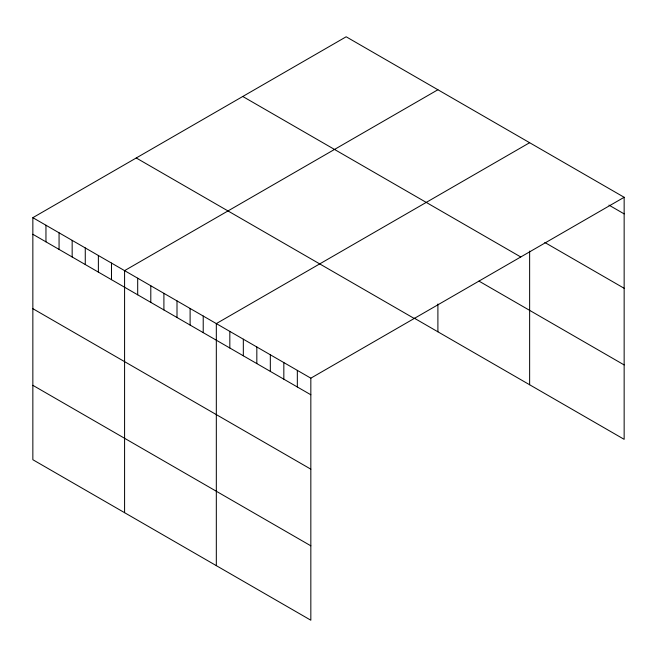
<?xml version="1.0" encoding="UTF-8"?>
<svg xmlns="http://www.w3.org/2000/svg" width="657" height="657" viewBox="0 0 657 657"><rect width="100%" height="100%" fill="white"/><g stroke="black" fill="none" stroke-linecap="round" stroke-linejoin="round"><path stroke-width="0.99" d="M32.85 217.672L310.835 378.169L310.835 620.216L32.85 459.719L32.85 217.672L346.165 36.784L624.15 197.281L624.15 439.328L414.304 318.177M437.899 89.746L124.584 270.635L124.584 512.682M529.632 142.709L216.325 323.597L216.325 565.644M310.835 378.169L624.15 197.281M608.957 205.115L624.15 213.886M544.825 242.482L624.15 288.283M242.77 96.48L520.755 256.969M478.961 281.106L624.15 364.931M136.245 157.976L414.23 318.473M32.85 234.278L310.835 394.775M32.85 308.675L310.835 469.172M32.85 385.322L310.835 545.819M529.632 251.089L529.632 384.756M437.899 304.019L437.899 331.793M297.334 370.376L297.334 386.973M283.832 362.574L283.832 379.179M270.331 354.78L270.331 371.386M256.83 346.986L256.83 363.592M243.328 339.193L243.328 355.798M229.827 331.391L229.827 347.996M203.218 316.033L203.218 332.639M190.111 308.47L190.111 325.075M177.004 300.898L177.004 317.503M163.905 293.334L163.905 309.94M150.798 285.77L150.798 302.376M137.691 278.198L137.691 294.804M111.485 263.071L111.485 279.677M98.378 255.499L98.378 272.105M85.27 247.935L85.27 264.541M72.163 240.372L72.163 256.977M59.064 232.808L59.064 249.405M45.957 225.236L45.957 241.842"/></g></svg>
